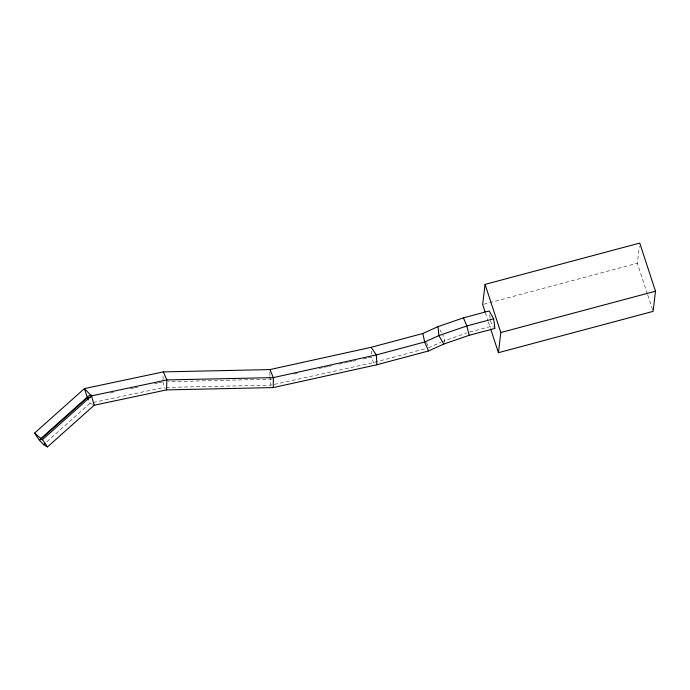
<?xml version="1.0" encoding="UTF-8"?>
<svg xmlns="http://www.w3.org/2000/svg" width="690" height="690" viewBox="0 0 690 690"><rect width="100%" height="100%" fill="white"/><g stroke="black" fill="none" stroke-linecap="round" stroke-linejoin="round"><path stroke-width="0.52" stroke-dasharray="3.45 2.59" d="M269.902 376.55L270.92 385.132L373.463 362.569L426.342 348.441M269.911 375.558L269.937 370.573M163.038 379.871L163.142 375.886M647.393 293.974L637.336 263.252L639.363 246.27M444.231 342.292L444.688 340.515L442.911 335.09M46.825 441.798L90.157 403.107L92.236 402.667M428.412 347.889L440.858 342.249M441.816 341.817L466.613 332.96M483.699 304.281L637.336 263.252M469.666 332.071L492.255 326.042L493.583 327.233M271.989 379.06L168.334 381.751M294.035 374.075L297.183 373.368M319.228 368.4L323.42 367.503M324.473 367.278L327.621 366.606M328.664 366.373L331.812 365.7M339.161 364.122L343.353 363.225M344.405 363L347.553 362.319M348.605 362.095L351.745 361.422M352.797 361.198L355.945 360.516M363.285 358.947L367.485 358.041M368.538 357.817L371.686 357.144L373.463 362.569L375.162 363.665M110.296 393.024L113.462 392.36M130.324 388.789L133.481 388.116M134.533 387.892L137.698 387.219M154.56 383.649L157.717 382.985M158.769 382.76L161.934 382.088M93.279 402.443L164.022 387.461L165.307 388.677M166.161 387.418L270.92 385.132M92.589 404.375L90.157 403.107L88.13 399.657M439.996 330.001L441.453 332.546M647.729 294.992L652.757 310.353M490.478 320.617L492.255 326.042M485.337 312.751L488.02 320.945M488.356 321.971L490.374 328.112M426.636 342.464L428.119 346.984M162.987 381.863L164.022 387.461M489.71 314.83L490.219 318.685M371.358 351.236L371.522 354.194"/><path stroke-width="1.03" d="M273.274 387.573L273.326 377.611L269.937 369.581L163.254 371.901L84.413 388.599L34.5 433.165L39.563 440.393L43.608 444.662L47.515 446.913L94.202 405.228L166.583 389.893L273.274 387.573L376.861 364.76L428.524 350.969L443.765 344.06L469.174 335.305L494.92 328.431L493.643 318.797L489.201 310.974L463.456 317.849L438.047 326.603L422.806 333.512L371.142 347.303L269.937 369.581M166.583 389.893L166.851 379.931L163.254 371.901M490.702 329.139L498.422 352.694L653.094 311.38L655.5 291.214L639.742 243.087L485.061 284.401L482.655 304.557L485.01 311.733M498.422 352.694L500.819 332.528L485.061 284.401M40.21 439.133L88.743 395.801L91.865 395.146M39.563 440.393L87.113 397.932L90.278 397.268M34.5 433.165L42.452 439.685L91.503 395.888L166.851 379.931L273.326 377.611L376.326 354.927L424.695 342.007L438.892 335.582L466.802 325.965L493.643 318.797M43.608 444.662L45.212 443.23M500.819 332.528L655.5 291.214M42.452 439.685L47.515 446.913M371.142 347.303L376.326 354.927L376.861 364.76M88.13 399.657L84.413 388.599L91.503 395.888L94.202 405.228M443.765 344.06L438.892 335.582L438.047 326.603M428.524 350.969L424.695 342.007L422.806 333.512M463.456 317.849L466.802 325.965L469.174 335.305"/></g></svg>
